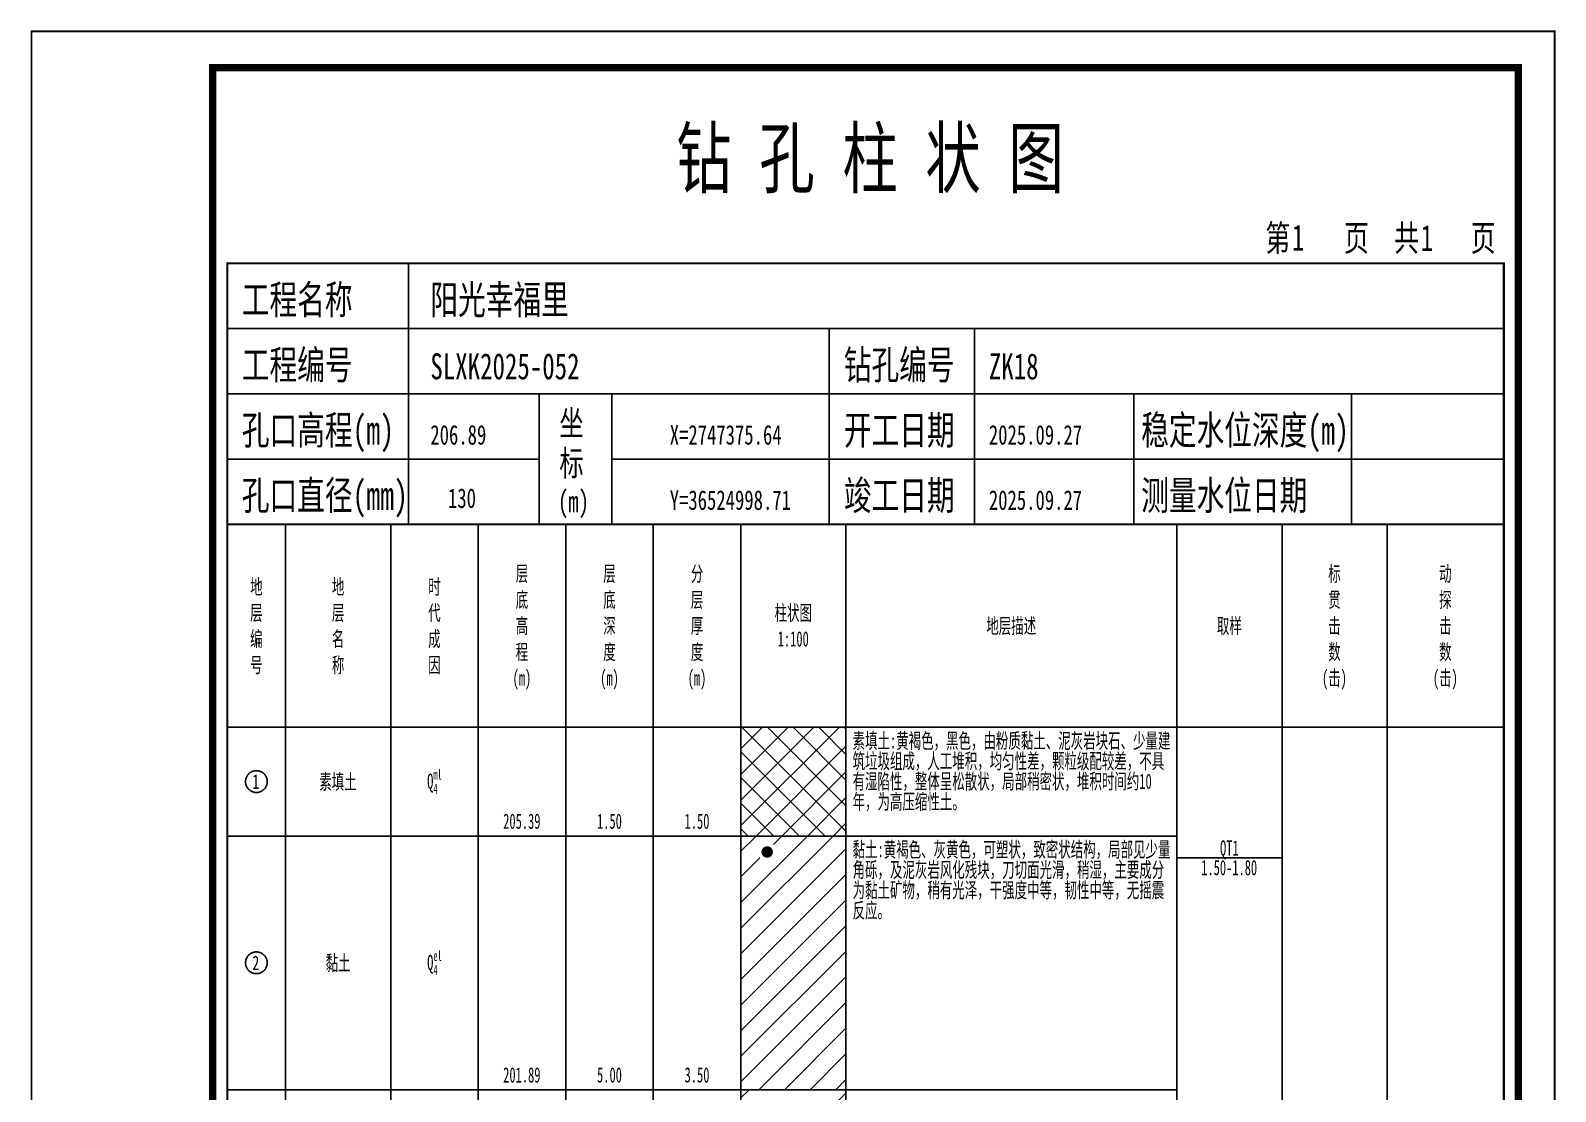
# Model space of a CAD drawing. Header units: millimetres. Extents: x 1264 to 9491, y 619 to 916.
# Drawn here: x 5050 to 5260.3, y 769.6 to 916 of the extents above; entities that cross this region are included whole.
import ezdxf
from ezdxf.enums import TextEntityAlignment as Align

# ---------------------------------------------------------------- set-up
doc = ezdxf.new("R2010")
doc.units = ezdxf.units.MM
doc.layers.add('GICAD_POU_TEXTS', color=7, linetype='Continuous')
doc.layers.add('GICAD_QUYANG', color=7, linetype='Continuous')
doc.styles.add('LZ_FONT', font='simfang_0.ttf', dxfattribs={"width": 0.7, "height": 8})
doc.styles.add('成果图图块', font='simfang_0.ttf', dxfattribs={"height": 2.5})
doc.styles.add('成果图表体', font='simfang_0.ttf', dxfattribs={"width": 0.6, "height": 2.1})

# ---------------------------------------------------------------- blocks, each defined once
blk = doc.blocks.new('ZZT_DCBH_Z.dwg29', base_point=(-0.02, 0))
at = {"color": 7}
blk.add_polyline3d([(-1.52, 0.02, 0), (-1.52, -0.06, 0), (-1.52, -0.13, 0), (-1.51, -0.2, 0), (-1.5, -0.28, 0), (-1.48, -0.35, 0), (-1.46, -0.42, 0), (-1.44, -0.49, 0), (-1.41, -0.56, 0), (-1.38, -0.63, 0), (-1.35, -0.69, 0), (-1.31, -0.76, 0), (-1.27, -0.82, 0), (-1.23, -0.88, 0), (-1.18, -0.94, 0), (-1.14, -0.99, 0), (-1.09, -1.04, 0), (-1.03, -1.1, 0), (-0.98, -1.14, 0), (-0.92, -1.19, 0), (-0.86, -1.23, 0), (-0.8, -1.27, 0), (-0.73, -1.31, 0), (-0.67, -1.34, 0), (-0.6, -1.37, 0), (-0.53, -1.4, 0), (-0.46, -1.42, 0), (-0.39, -1.44, 0), (-0.32, -1.46, 0), (-0.25, -1.47, 0), (-0.17, -1.48, 0), (-0.1, -1.48, 0), (-0.02, -1.48, 0), (0.05, -1.48, 0), (0.12, -1.48, 0), (0.2, -1.47, 0), (0.27, -1.46, 0), (0.34, -1.44, 0), (0.41, -1.42, 0), (0.48, -1.4, 0), (0.55, -1.37, 0), (0.62, -1.34, 0), (0.68, -1.31, 0), (0.75, -1.27, 0), (0.81, -1.23, 0), (0.87, -1.19, 0), (0.93, -1.14, 0), (0.98, -1.1, 0), (1.04, -1.04, 0), (1.09, -0.99, 0), (1.13, -0.94, 0), (1.18, -0.88, 0), (1.22, -0.82, 0), (1.26, -0.76, 0), (1.3, -0.69, 0), (1.33, -0.63, 0), (1.36, -0.56, 0), (1.39, -0.49, 0), (1.41, -0.42, 0), (1.43, -0.35, 0), (1.45, -0.28, 0), (1.46, -0.2, 0), (1.47, -0.13, 0), (1.47, -0.06, 0), (1.48, 0.02, 0), (1.47, 0.09, 0), (1.47, 0.16, 0), (1.46, 0.24, 0), (1.45, 0.31, 0), (1.43, 0.38, 0), (1.41, 0.45, 0), (1.39, 0.52, 0), (1.36, 0.59, 0), (1.33, 0.66, 0), (1.3, 0.72, 0), (1.26, 0.79, 0), (1.22, 0.85, 0), (1.18, 0.91, 0), (1.13, 0.97, 0), (1.09, 1.02, 0), (1.04, 1.08, 0), (0.98, 1.13, 0), (0.93, 1.18, 0), (0.87, 1.22, 0), (0.81, 1.26, 0), (0.75, 1.3, 0), (0.68, 1.34, 0), (0.62, 1.37, 0), (0.55, 1.4, 0), (0.48, 1.43, 0), (0.41, 1.45, 0), (0.34, 1.47, 0), (0.27, 1.49, 0), (0.2, 1.5, 0), (0.12, 1.51, 0), (0.05, 1.51, 0), (-0.02, 1.52, 0), (-0.1, 1.51, 0), (-0.17, 1.51, 0), (-0.25, 1.5, 0), (-0.32, 1.49, 0), (-0.39, 1.47, 0), (-0.46, 1.45, 0), (-0.53, 1.43, 0), (-0.6, 1.4, 0), (-0.67, 1.37, 0), (-0.73, 1.34, 0), (-0.8, 1.3, 0), (-0.86, 1.26, 0), (-0.92, 1.22, 0), (-0.98, 1.18, 0), (-1.03, 1.13, 0), (-1.09, 1.08, 0), (-1.14, 1.02, 0), (-1.18, 0.97, 0), (-1.23, 0.91, 0), (-1.27, 0.85, 0), (-1.31, 0.79, 0), (-1.35, 0.72, 0), (-1.38, 0.66, 0), (-1.41, 0.59, 0), (-1.44, 0.52, 0), (-1.46, 0.45, 0), (-1.48, 0.38, 0), (-1.5, 0.31, 0), (-1.51, 0.24, 0), (-1.52, 0.16, 0), (-1.52, 0.09, 0), (-1.52, 0.02, 0)], dxfattribs=at)
at = {"layer": 'GICAD_POU_TEXTS', "color": 7, "style": '成果图图块', "width": 0.7}
blk.add_text('1', height=2, dxfattribs=at).set_placement((-0.11, -0.99), align=Align.CENTER)
blk = doc.blocks.new('ZZT_DCBH_Z.dwg30', base_point=(-0.02, 0))
at = {"color": 7}
blk.add_polyline3d([(-1.52, 0.02, 0), (-1.52, -0.06, 0), (-1.52, -0.13, 0), (-1.51, -0.2, 0), (-1.5, -0.28, 0), (-1.48, -0.35, 0), (-1.46, -0.42, 0), (-1.44, -0.49, 0), (-1.41, -0.56, 0), (-1.38, -0.63, 0), (-1.35, -0.69, 0), (-1.31, -0.76, 0), (-1.27, -0.82, 0), (-1.23, -0.88, 0), (-1.18, -0.94, 0), (-1.14, -0.99, 0), (-1.09, -1.04, 0), (-1.03, -1.1, 0), (-0.98, -1.14, 0), (-0.92, -1.19, 0), (-0.86, -1.23, 0), (-0.8, -1.27, 0), (-0.73, -1.31, 0), (-0.67, -1.34, 0), (-0.6, -1.37, 0), (-0.53, -1.4, 0), (-0.46, -1.42, 0), (-0.39, -1.44, 0), (-0.32, -1.46, 0), (-0.25, -1.47, 0), (-0.17, -1.48, 0), (-0.1, -1.48, 0), (-0.02, -1.48, 0), (0.05, -1.48, 0), (0.12, -1.48, 0), (0.2, -1.47, 0), (0.27, -1.46, 0), (0.34, -1.44, 0), (0.41, -1.42, 0), (0.48, -1.4, 0), (0.55, -1.37, 0), (0.62, -1.34, 0), (0.68, -1.31, 0), (0.75, -1.27, 0), (0.81, -1.23, 0), (0.87, -1.19, 0), (0.93, -1.14, 0), (0.98, -1.1, 0), (1.04, -1.04, 0), (1.09, -0.99, 0), (1.13, -0.94, 0), (1.18, -0.88, 0), (1.22, -0.82, 0), (1.26, -0.76, 0), (1.3, -0.69, 0), (1.33, -0.63, 0), (1.36, -0.56, 0), (1.39, -0.49, 0), (1.41, -0.42, 0), (1.43, -0.35, 0), (1.45, -0.28, 0), (1.46, -0.2, 0), (1.47, -0.13, 0), (1.47, -0.06, 0), (1.48, 0.02, 0), (1.47, 0.09, 0), (1.47, 0.16, 0), (1.46, 0.24, 0), (1.45, 0.31, 0), (1.43, 0.38, 0), (1.41, 0.45, 0), (1.39, 0.52, 0), (1.36, 0.59, 0), (1.33, 0.66, 0), (1.3, 0.72, 0), (1.26, 0.79, 0), (1.22, 0.85, 0), (1.18, 0.91, 0), (1.13, 0.97, 0), (1.09, 1.02, 0), (1.04, 1.08, 0), (0.98, 1.13, 0), (0.93, 1.18, 0), (0.87, 1.22, 0), (0.81, 1.26, 0), (0.75, 1.3, 0), (0.68, 1.34, 0), (0.62, 1.37, 0), (0.55, 1.4, 0), (0.48, 1.43, 0), (0.41, 1.45, 0), (0.34, 1.47, 0), (0.27, 1.49, 0), (0.2, 1.5, 0), (0.12, 1.51, 0), (0.05, 1.51, 0), (-0.02, 1.52, 0), (-0.1, 1.51, 0), (-0.17, 1.51, 0), (-0.25, 1.5, 0), (-0.32, 1.49, 0), (-0.39, 1.47, 0), (-0.46, 1.45, 0), (-0.53, 1.43, 0), (-0.6, 1.4, 0), (-0.67, 1.37, 0), (-0.73, 1.34, 0), (-0.8, 1.3, 0), (-0.86, 1.26, 0), (-0.92, 1.22, 0), (-0.98, 1.18, 0), (-1.03, 1.13, 0), (-1.09, 1.08, 0), (-1.14, 1.02, 0), (-1.18, 0.97, 0), (-1.23, 0.91, 0), (-1.27, 0.85, 0), (-1.31, 0.79, 0), (-1.35, 0.72, 0), (-1.38, 0.66, 0), (-1.41, 0.59, 0), (-1.44, 0.52, 0), (-1.46, 0.45, 0), (-1.48, 0.38, 0), (-1.5, 0.31, 0), (-1.51, 0.24, 0), (-1.52, 0.16, 0), (-1.52, 0.09, 0), (-1.52, 0.02, 0)], dxfattribs=at)
at = {"layer": 'GICAD_POU_TEXTS', "color": 7, "style": '成果图图块', "width": 0.7}
blk.add_text('2', height=2, dxfattribs=at).set_placement((-0.11, -0.99), align=Align.CENTER)
blk = doc.blocks.new('gkqy1.dwg', base_point=(0.8, 0))
blk.add_wipeout([(-0.2, -0.2), (1.8, -0.2), (1.8, 1.8), (-0.2, 1.8)])
at = {"layer": 'GICAD_QUYANG'}
h = blk.add_hatch(color=7, dxfattribs=at)
edge = h.paths.add_edge_path()
edge.add_arc((0.8, 0.8), 0.8, 0, 360)
blk = doc.blocks.new('柱状图图框模板-(昇龙标准).dwg17', base_point=(27, 229))
for p, q in [((52, 229), (52, 265)), ((27, 256), (203, 256)), ((110, 229), (110, 256)), ((130, 229), (130, 256)), ((27, 247), (203, 247)), ((70, 229), (70, 247)), ((80, 229), (80, 247)), ((152, 229), (152, 247)), ((182, 229), (182, 247)), ((27, 238), (70, 238)), ((80, 238), (203, 238))]:
    blk.add_line(p, q)
for points, const_width in [([(0, 0), (210, 0), (210, 297), (0, 297)], 0.25), ([(25, 5), (205, 5), (205, 292), (25, 292)], 1), ([(27, 265), (203, 265), (203, 17), (27, 17)], 0.3)]:
    blk.add_lwpolyline(points, close=True, dxfattribs=dict(const_width=const_width))
at = {"const_width": 0.3}
blk.add_lwpolyline([(27, 229), (203, 229)], dxfattribs=at)
at = {"style": 'LZ_FONT', "width": 0.7}
for s, height, p in [('钻 孔 柱 状 图', 8, (88.9, 275.54)), ('第', 3.6, (170.12, 266.7)), ('1', 3.6, (173.78, 266.75)), ('页', 3.6, (180.96, 266.7)), ('共', 3.6, (187.88, 266.7)), ('1', 3.6, (191.54, 266.7)), ('页', 3.6, (198.44, 266.7)), ('工程名称', 4, (29, 258)), ('阳光幸福里', 4, (55, 258)), ('工程编号', 4, (29, 249)), ('SLXK2025-052', 3.6, (55, 249)), ('钻孔编号', 4, (112, 249)), ('ZK18', 3.6, (132, 249)), ('孔口高程(m)', 4, (29, 240)), ('坐', 3.5, (72.79, 241.24)), ('开工日期', 4, (112, 240)), ('稳定水位深度(m)', 4, (153, 240)), ('206.89', 2.7, (55, 240)), ('X=2747375.64', 2.7, (88, 240)), ('2025.09.27', 2.7, (132, 240)), ('标', 3.5, (72.79, 235.7)), ('孔口直径(mm)', 4, (29, 231)), ('竣工日期', 4, (112, 231)), ('测量水位日期', 4, (153, 231)), ('130', 2.7, (57.43, 231.26)), ('(m) ', 3, (72.59, 230.65)), ('Y=36524998.71', 2.7, (88, 231)), ('2025.09.27', 2.7, (132, 231))]:
    blk.add_text(s, height=height, dxfattribs=at).set_placement(p)

msp = doc.modelspace()

# ---------------------------------------------------------------- hatches: boundary and pattern name
at = {"linetype": 'Continuous'}
h = msp.add_hatch(dxfattribs=at)
h.set_pattern_fill('GKSTT', scale=0.5, style=0, pattern_type=2)
h.set_pattern_definition([(45, (0, 0), (-1.767767, 1.767767), []), (135, (0, 0), (-1.767767, -1.767767), [])])
h.paths.add_polyline_path([(5147.96, 804.89), (5162.44, 804.89), (5162.44, 819.89), (5147.96, 819.89)])
h = msp.add_hatch(dxfattribs=at)
h.set_pattern_fill('GKNXT', scale=0.5, style=0, pattern_type=2)
h.set_pattern_definition([(45, (0, 0), (-1.767767, 1.767767), [])])
h.paths.add_polyline_path([(5147.96, 769.89), (5162.44, 769.89), (5162.44, 804.89), (5147.96, 804.89)])
h = msp.add_hatch(dxfattribs=at)
h.set_pattern_fill('GKNHY1', scale=0.5, style=0, pattern_type=2)
h.set_pattern_definition([(0, (0, 0), (0, 2.3), []), (45, (0, 0), (4e-16, 4.5999997), [3.252691, -6.5053825])])
h.paths.add_polyline_path([(5147.96, 682.49), (5162.44, 682.49), (5162.44, 769.89), (5147.96, 769.89)])

# ---------------------------------------------------------------- linework, layer by layer
at = {"color": 0}
for p, q in [((5077.14, 819.89), (5085.18, 819.89)), ((5077.14, 804.89), (5077.14, 819.89)), ((5085.18, 804.89), (5085.18, 819.89)), ((5077.14, 804.89), (5085.18, 804.89)), ((5077.14, 804.89), (5085.18, 804.89)), ((5077.14, 769.89), (5077.14, 804.89)), ((5085.18, 769.89), (5085.18, 804.89)), ((5077.14, 769.89), (5085.18, 769.89)), ((5077.14, 769.89), (5085.18, 769.89)), ((5077.14, 682.49), (5077.14, 769.89)), ((5085.18, 682.49), (5085.18, 769.89))]:
    msp.add_line(p, q, dxfattribs=at)
for points in [[(5077.14, 847.89), (5085.18, 847.89)], [(5077.14, 819.89), (5077.14, 847.89)], [(5085.18, 819.89), (5085.18, 847.89)], [(5085.18, 847.89), (5099.67, 847.89)], [(5085.18, 819.89), (5085.18, 847.89)], [(5099.67, 819.89), (5099.67, 847.89)], [(5099.67, 847.89), (5111.74, 847.89)], [(5099.67, 819.89), (5099.67, 847.89)], [(5111.74, 819.89), (5111.74, 847.89)], [(5111.74, 847.89), (5123.81, 847.89)], [(5111.74, 819.89), (5111.74, 847.89)], [(5123.81, 819.89), (5123.81, 847.89)], [(5123.81, 847.89), (5135.88, 847.89)], [(5123.81, 819.89), (5123.81, 847.89)], [(5135.88, 819.89), (5135.88, 847.89)], [(5135.88, 847.89), (5147.96, 847.89)], [(5135.88, 819.89), (5135.88, 847.89)], [(5147.96, 819.89), (5147.96, 847.89)], [(5147.96, 847.89), (5162.44, 847.89)], [(5147.96, 819.89), (5147.96, 847.89)], [(5162.44, 819.89), (5162.44, 847.89)], [(5162.44, 847.89), (5208.07, 847.89)], [(5162.44, 819.89), (5162.44, 847.89)], [(5208.07, 819.89), (5208.07, 847.89)], [(5208.07, 847.89), (5222.56, 847.89)], [(5208.07, 819.89), (5208.07, 847.89)], [(5222.56, 819.89), (5222.56, 847.89)], [(5222.56, 847.89), (5237.04, 847.89)], [(5222.56, 819.89), (5222.56, 847.89)], [(5237.04, 819.89), (5237.04, 847.89)], [(5237.04, 847.89), (5253.14, 847.89)], [(5237.04, 819.89), (5237.04, 847.89)], [(5253.14, 819.89), (5253.14, 847.89)], [(5077.14, 819.89), (5085.18, 819.89)], [(5077.14, 635.89), (5077.14, 819.89)], [(5077.14, 819.89), (5085.18, 819.89)], [(5085.18, 635.89), (5085.18, 819.89)], [(5085.18, 819.89), (5099.67, 819.89)], [(5085.18, 635.89), (5085.18, 819.89)], [(5085.18, 819.89), (5099.67, 819.89)], [(5085.18, 819.89), (5099.67, 819.89)], [(5085.18, 804.89), (5085.18, 819.89)], [(5099.67, 635.89), (5099.67, 819.89)], [(5099.67, 804.89), (5099.67, 819.89)], [(5099.67, 819.89), (5111.74, 819.89)], [(5099.67, 635.89), (5099.67, 819.89)], [(5099.67, 819.89), (5111.74, 819.89)], [(5099.67, 819.89), (5111.74, 819.89)], [(5099.67, 804.89), (5099.67, 819.89)], [(5111.74, 635.89), (5111.74, 819.89)], [(5111.74, 804.89), (5111.74, 819.89)], [(5111.74, 819.89), (5123.81, 819.89)], [(5111.74, 635.89), (5111.74, 819.89)], [(5111.74, 819.89), (5123.81, 819.89)], [(5111.74, 819.89), (5123.81, 819.89)], [(5111.74, 804.89), (5111.74, 819.89)], [(5123.81, 635.89), (5123.81, 819.89)], [(5123.81, 804.89), (5123.81, 819.89)], [(5123.81, 819.89), (5135.88, 819.89)], [(5123.81, 635.89), (5123.81, 819.89)], [(5123.81, 819.89), (5135.88, 819.89)], [(5123.81, 819.89), (5135.88, 819.89)], [(5123.81, 804.89), (5123.81, 819.89)], [(5135.88, 635.89), (5135.88, 819.89)], [(5135.88, 804.89), (5135.88, 819.89)], [(5135.88, 819.89), (5147.96, 819.89)], [(5135.88, 635.89), (5135.88, 819.89)], [(5135.88, 819.89), (5147.96, 819.89)], [(5135.88, 819.89), (5147.96, 819.89)], [(5135.88, 804.89), (5135.88, 819.89)], [(5147.96, 635.89), (5147.96, 819.89)], [(5147.96, 804.89), (5147.96, 819.89)], [(5147.96, 819.89), (5162.44, 819.89)], [(5147.96, 635.89), (5147.96, 819.89)], [(5147.96, 819.89), (5162.44, 819.89)], [(5162.44, 635.89), (5162.44, 819.89)], [(5162.44, 819.89), (5208.07, 819.89)], [(5162.44, 635.89), (5162.44, 819.89)], [(5162.44, 819.89), (5208.07, 819.89)], [(5162.44, 819.89), (5208.07, 819.89)], [(5162.44, 804.89), (5162.44, 819.89)], [(5208.07, 635.89), (5208.07, 819.89)], [(5208.07, 804.89), (5208.07, 819.89)], [(5208.07, 819.89), (5222.56, 819.89)], [(5208.07, 635.89), (5208.07, 819.89)], [(5208.07, 819.89), (5222.56, 819.89)], [(5222.56, 635.89), (5222.56, 819.89)], [(5222.56, 819.89), (5237.04, 819.89)], [(5222.56, 635.89), (5222.56, 819.89)], [(5222.56, 819.89), (5237.04, 819.89)], [(5237.04, 635.89), (5237.04, 819.89)], [(5237.04, 819.89), (5253.14, 819.89)], [(5237.04, 635.89), (5237.04, 819.89)], [(5237.04, 819.89), (5253.14, 819.89)], [(5253.14, 635.89), (5253.14, 819.89)], [(5085.18, 804.89), (5099.67, 804.89)], [(5085.18, 804.89), (5099.67, 804.89)], [(5085.18, 769.89), (5085.18, 804.89)], [(5099.67, 769.89), (5099.67, 804.89)], [(5099.67, 804.89), (5111.74, 804.89)], [(5099.67, 804.89), (5111.74, 804.89)], [(5099.67, 769.89), (5099.67, 804.89)], [(5111.74, 769.89), (5111.74, 804.89)], [(5111.74, 804.89), (5123.81, 804.89)], [(5111.74, 804.89), (5123.81, 804.89)], [(5111.74, 769.89), (5111.74, 804.89)], [(5123.81, 769.89), (5123.81, 804.89)], [(5123.81, 804.89), (5135.88, 804.89)], [(5123.81, 804.89), (5135.88, 804.89)], [(5123.81, 769.89), (5123.81, 804.89)], [(5135.88, 769.89), (5135.88, 804.89)], [(5135.88, 804.89), (5147.96, 804.89)], [(5135.88, 804.89), (5147.96, 804.89)], [(5135.88, 769.89), (5135.88, 804.89)], [(5147.96, 769.89), (5147.96, 804.89)], [(5162.44, 804.89), (5208.07, 804.89)], [(5162.44, 804.89), (5208.07, 804.89)], [(5162.44, 769.89), (5162.44, 804.89)], [(5208.07, 769.89), (5208.07, 804.89)], [(5208.07, 801.89), (5222.56, 801.89)], [(5085.18, 769.89), (5099.67, 769.89)], [(5085.18, 769.89), (5099.67, 769.89)], [(5085.18, 682.49), (5085.18, 769.89)], [(5099.67, 682.49), (5099.67, 769.89)], [(5099.67, 769.89), (5111.74, 769.89)], [(5099.67, 769.89), (5111.74, 769.89)], [(5099.67, 682.49), (5099.67, 769.89)], [(5111.74, 682.49), (5111.74, 769.89)], [(5111.74, 769.89), (5123.81, 769.89)], [(5111.74, 769.89), (5123.81, 769.89)], [(5111.74, 682.49), (5111.74, 769.89)], [(5123.81, 682.49), (5123.81, 769.89)], [(5123.81, 769.89), (5135.88, 769.89)], [(5123.81, 769.89), (5135.88, 769.89)], [(5123.81, 682.49), (5123.81, 769.89)], [(5135.88, 682.49), (5135.88, 769.89)], [(5135.88, 769.89), (5147.96, 769.89)], [(5135.88, 769.89), (5147.96, 769.89)], [(5135.88, 682.49), (5135.88, 769.89)], [(5147.96, 682.49), (5147.96, 769.89)], [(5162.44, 769.89), (5208.07, 769.89)], [(5162.44, 769.89), (5208.07, 769.89)], [(5162.44, 682.49), (5162.44, 769.89)], [(5208.07, 682.49), (5208.07, 769.89)]]:
    msp.add_lwpolyline(points, dxfattribs=at)
at = {"color": 7, "flags": 128}
for points in [[(5147.96, 804.89), (5162.44, 804.89)], [(5147.96, 769.89), (5162.44, 769.89)]]:
    msp.add_lwpolyline(points, dxfattribs=at)

# ---------------------------------------------------------------- block references
for name, p in [('ZZT_DCBH_Z.dwg29', (5081.16, 812.39)), ('ZZT_DCBH_Z.dwg30', (5081.16, 787.39))]:
    msp.add_blockref(name, p)

# ---------------------------------------------------------------- texts
at = {"color": 0, "style": '成果图表体', "width": 0.6}
for s, height, p in [('层', 2.1, (5116.91, 840.04)), ('层', 2.1, (5128.98, 840.04)), ('分', 2.1, (5141.05, 840.04)), ('标', 2.1, (5228.93, 840.04)), ('动', 2.1, (5244.22, 840.04)), ('地', 2.1, (5080.29, 838.24)), ('地', 2.1, (5091.56, 838.24)), ('时', 2.1, (5104.84, 838.24)), ('层', 2.1, (5080.29, 834.64)), ('层', 2.1, (5091.56, 834.64)), ('代', 2.1, (5104.84, 834.64)), ('底', 2.1, (5116.91, 836.44)), ('底', 2.1, (5128.98, 836.44)), ('层', 2.1, (5141.05, 836.44)), ('柱状图', 2.1, (5152.6, 834.64)), ('贯', 2.1, (5228.93, 836.44)), ('探', 2.1, (5244.22, 836.44)), ('高', 2.1, (5116.91, 832.84)), ('深', 2.1, (5128.98, 832.84)), ('厚', 2.1, (5141.05, 832.84)), ('地层描述', 2.1, (5181.79, 832.84)), ('取样', 2.1, (5213.58, 832.84)), ('击', 2.1, (5228.93, 832.84)), ('击', 2.1, (5244.22, 832.84)), ('编', 2.1, (5080.29, 831.04)), ('名', 2.1, (5091.56, 831.04)), ('成', 2.1, (5104.84, 831.04)), ('1:100', 2.1, (5153.03, 831.04)), ('程', 2.1, (5116.91, 829.24)), ('度', 2.1, (5128.98, 829.24)), ('度', 2.1, (5141.05, 829.24)), ('数', 2.1, (5228.93, 829.24)), ('数', 2.1, (5244.22, 829.24)), ('号', 2.1, (5080.29, 827.44)), ('称', 2.1, (5091.56, 827.44)), ('因', 2.1, (5104.84, 827.44)), ('(m)', 2.1, (5116.48, 825.64)), ('(m)', 2.1, (5128.55, 825.64)), ('(m)', 2.1, (5140.62, 825.64)), ('(击)', 2.1, (5228.07, 825.64)), ('(击)', 2.1, (5243.36, 825.64)), ('素填土', 2.1, (5089.83, 811.34)), ('ml', 1.4, (5105.56, 812.67)), ('Q', 2.1, (5104.7, 811.41)), ('4', 1.4, (5105.56, 810.71)), ('205.39', 2.1, (5115.18, 805.89)), ('1.50', 2.1, (5128.12, 805.89)), ('1.50', 2.1, (5140.19, 805.89)), ('QT1', 2.1, (5214.01, 802.19)), ('1.50-1.80', 2.1, (5211.42, 799.49)), ('黏土', 2.1, (5090.7, 786.34)), ('Q', 2.1, (5104.7, 786.41)), ('el', 1.4, (5105.56, 787.67)), ('4', 1.4, (5105.56, 785.71)), ('201.89', 2.1, (5115.18, 770.89)), ('5.00', 2.1, (5128.12, 770.89)), ('3.50', 2.1, (5140.19, 770.89))]:
    msp.add_text(s, height=height, dxfattribs=at).set_placement(p)
at = {"color": 0, "char_height": 2.1, "width": 43.8045, "attachment_point": 1, "line_spacing_factor": 0.8, "style": '成果图表体'}
for s, insert in [('\\A1;素填土:黄褐色，黑色，由粉质黏土、泥灰岩块石、少量建筑垃圾组成，人工堆积，均匀性差，颗粒级配较差，不具有湿陷性，整体呈松散状，局部稍密状，堆积时间约10年，为高压缩性土。', (5163.35, 819.09)), ('\\A1;黏土:黄褐色、灰黄色，可塑状，致密状结构，局部见少量角砾，及泥灰岩风化残块，刀切面光滑，稍湿，主要成分为黏土矿物，稍有光泽，干强度中等，韧性中等，无摇震反应。', (5163.35, 804.09))]:
    msp.add_mtext(s, dxfattribs=dict(at, insert=insert))

# ---------------------------------------------------------------- next in the draw order: block references
msp.add_blockref('gkqy1.dwg', (5151.58, 801.89))

# ---------------------------------------------------------------- next in the draw order: block references
msp.add_blockref('柱状图图框模板-(昇龙标准).dwg17', (5077.14, 847.89))

doc.saveas('drawing.dxf')
